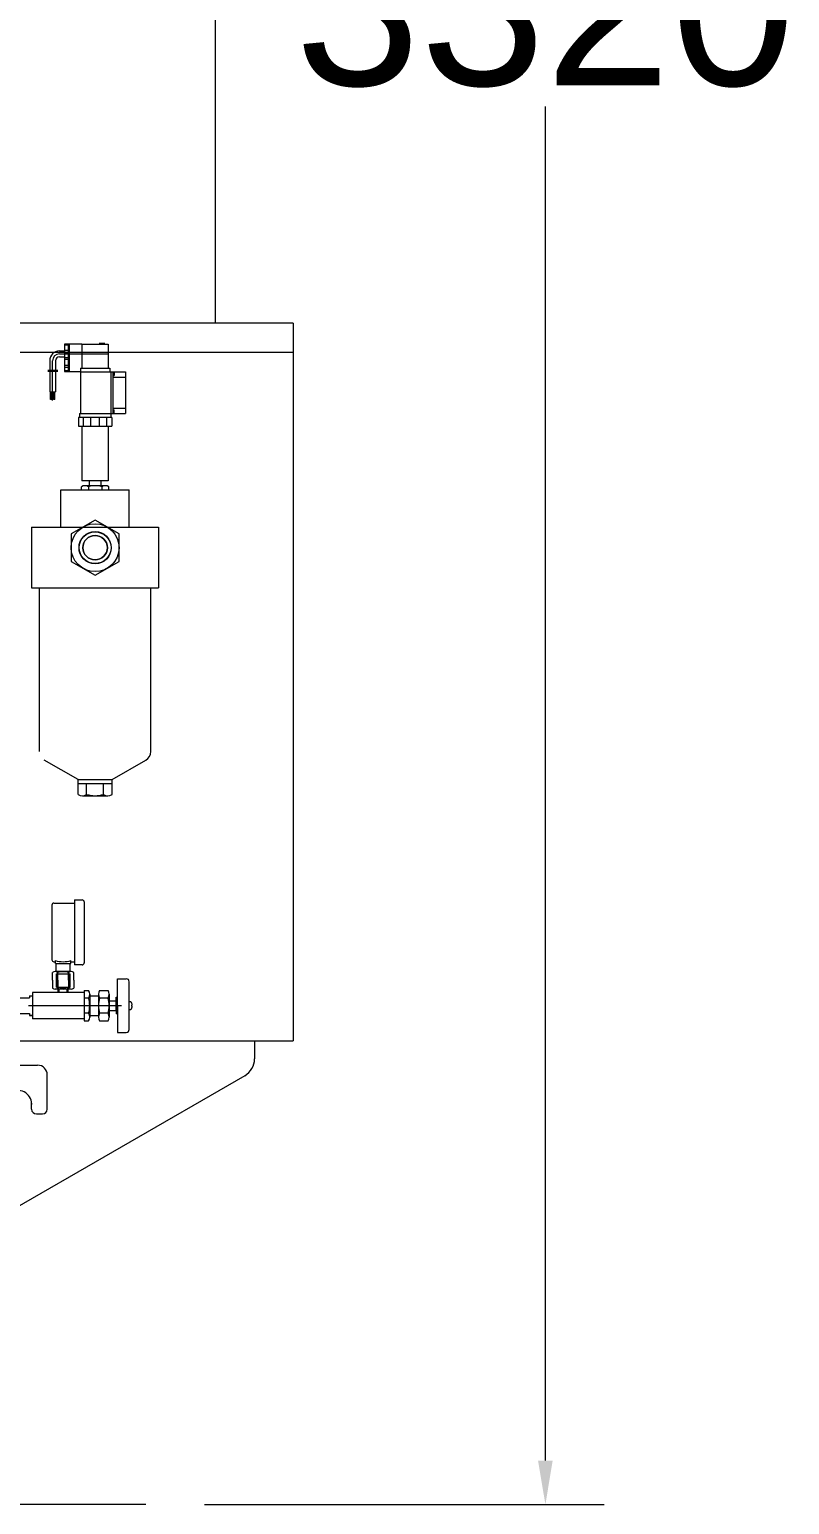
# Model space of a CAD drawing. Header units: millimetres. Extents: x -1 to 671026, y 1 to 511259.
# Drawn here: x 176839 to 196598, y 84718 to 123091 of the extents above; entities that cross this region are included whole.
import ezdxf

# ---------------------------------------------------------------- set-up
doc = ezdxf.new("R2010")
doc.units = ezdxf.units.MM
doc.header["$LTSCALE"] = 25.4
doc.linetypes.add('CENTER', pattern=[50.8, 31.75, -6.35, 6.35, -6.35])
doc.layers.get('Defpoints').update_dxf_attribs({"lineweight": 5})
for name, color, linetype, lineweight in [('CAXA0', 7, 'Continuous', 5), ('CAXA1', 5, 'CENTER', 5), ('CAXAEB0', 7, 'Continuous', 5), ('CAXA中心线层', 5, 'CENTER', 5), ('CAXA细实线层', 7, 'Continuous', 5)]:
    doc.layers.add(name, color=color, linetype=linetype, lineweight=lineweight)
doc.styles.add('Roman', font='arial.ttf')
doc.styles.get("Standard").update_dxf_attribs({"font": 'arial.ttf'})
doc.dimstyles.new('ISO-25', dxfattribs={"dimscale": 30, "dimtxt": 38.1, "dimasz": 38.1, "dimexe": 50.8, "dimexo": 50.8, "dimgap": 15.875, "dimtad": 1, "dimtih": 1, "dimtoh": 1, "dimdec": 1, "dimlfac": 0.03937, "dimdsep": 46, "dimtxsty": 'Standard', "dimcen": 63.5, "dimclrd": 7, "dimclre": 7, "dimclrt": 7, "dimadec": 0, "dimazin": 0, "dimtfac": 1, "dimtdec": 1, "dimtmove": 0, "dimatfit": 3, "dimfxl": 25.4, "dimlwd": 5, "dimlwe": 5, "dimarcsym": 0})

# ---------------------------------------------------------------- blocks, each defined once
blk = doc.blocks.new('*D26')
at = {"color": 7, "linetype": 'Continuous', "lineweight": 5, "transparency": 16777216}
for p, q in [((181111, 169046), (191776, 169046)), ((190252, 167903), (190252, 126319)), ((190252, 85861), (190252, 121084)), ((181386, 84718), (191776, 84718))]:
    blk.add_line(p, q, dxfattribs=at)
at = {"color": 7, "transparency": 16777216}
for points in [[(190061, 167903), (190442, 167903), (190252, 169046)], [(190061, 85861), (190442, 85861), (190252, 84718)]]:
    blk.add_solid(points, dxfattribs=at)
at = {"layer": 'Defpoints', "color": 0, "transparency": 16777216}
for p in [(179587, 169046), (190252, 169046), (179862, 84718)]:
    blk.add_point(p, dxfattribs=at)
at = {"color": 7, "lineweight": 5, "transparency": 16777216, "insert": (190252, 123702), "char_height": 4191, "attachment_point": 5, "style": 'Roman'}
blk.add_mtext('3320', dxfattribs=at)

msp = doc.modelspace()

# ---------------------------------------------------------------- linework, layer by layer
at = {"color": 7, "lineweight": 5}
for p, q in [((181662.6, 140851.98), (181662.6, 115451.98)), ((183694.6, 115451.98), (168448.21, 115451.97)), ((183694.6, 115451.98), (183694.33, 96782.42)), ((178201.83, 114906.02), (177744.27, 114906.02)), ((177744.63, 114906.02), (177744.63, 114398.02)), ((177744.63, 114885.34), (177846.23, 114885.34)), ((177744.63, 114744.7), (177846.23, 114744.7)), ((177846.23, 114906.02), (177846.23, 114398.02)), ((177871.63, 114906.02), (177871.63, 114398.02)), ((178201.83, 114906.02), (178887.63, 114906.02)), ((178201.83, 114906.02), (178201.83, 114283.72)), ((178798.96, 114918.88), (178646.56, 114918.88)), ((178887.63, 114906.02), (178887.63, 114283.72)), ((183694.59, 114690.01), (168454.59, 114690.01)), ((177363.63, 114474.22), (177363.63, 114225.42)), ((177439.83, 113642.88), (177439.83, 114474.22)), ((177516.03, 114474.22), (177516.03, 114225.42)), ((177617.63, 114728.22), (177744.63, 114728.22)), ((177617.63, 114652.02), (178887.63, 114652.02)), ((177617.63, 114575.82), (177744.63, 114575.82)), ((177744.63, 114702.82), (177744.63, 114194.82)), ((177744.63, 114682.14), (177846.23, 114682.14)), ((177744.63, 114559.35), (177846.23, 114559.35)), ((177744.63, 114511.39), (177846.23, 114511.39)), ((177744.63, 114356.15), (177846.23, 114356.15)), ((177846.23, 114702.82), (177846.23, 114194.82)), ((177871.63, 114702.82), (177871.63, 114194.82)), ((177312.81, 114225.42), (177571.5, 114225.42)), ((177312.81, 114200.02), (177571.5, 114200.02)), ((177363.63, 114271.02), (177363.63, 114022.22)), ((177363.63, 114200.02), (177363.63, 113661.7)), ((177439.83, 113439.68), (177439.83, 114271.02)), ((177516.03, 114271.02), (177516.03, 114022.22)), ((177516.03, 114200.02), (177516.03, 113661.7)), ((177744.63, 114308.19), (177846.23, 114308.19)), ((177744.63, 114215.51), (177846.23, 114215.51)), ((177744.63, 114194.82), (178163.73, 114194.82)), ((178163.73, 114283.72), (178925.73, 114283.72)), ((178163.73, 114283.72), (178163.73, 114182.12)), ((178163.73, 114182.12), (178163.73, 113102.62)), ((178163.73, 114182.12), (179332.13, 114182.12)), ((178163.73, 114080.52), (178163.73, 113978.92)), ((178925.73, 114283.72), (178925.73, 114182.12)), ((178951.13, 114182.12), (178951.13, 113102.62)), ((178951.13, 113978.92), (178951.13, 113000.61)), ((179001.93, 114182.12), (179001.93, 113102.62)), ((179001.93, 114177.18), (179040.03, 114177.18)), ((179001.93, 114088.28), (179040.03, 114088.28)), ((179001.93, 114042.42), (179332.13, 114042.42)), ((179040.03, 114177.18), (179040.03, 114088.28)), ((179332.13, 114182.12), (179332.13, 113102.62)), ((177363.63, 113661.7), (177516.03, 113661.7)), ((177382.68, 113462.47), (177382.68, 113661.7)), ((177420.78, 113462.47), (177420.78, 113661.7)), ((177458.88, 113462.47), (177458.88, 113661.7)), ((177496.98, 113462.47), (177496.98, 113661.7)), ((177420.78, 113462.47), (177382.68, 113462.47)), ((177496.98, 113462.47), (177458.88, 113462.47)), ((179001.93, 113242.32), (179332.13, 113242.32)), ((178112.93, 113000.61), (178112.93, 112772.42)), ((178976.53, 113000.61), (178112.93, 113000.61)), ((178138.33, 113102.62), (179332.13, 113102.62)), ((178138.33, 113102.62), (178138.33, 113000.61)), ((178240.36, 112772.42), (178240.36, 113000.61)), ((178432.97, 112772.42), (178432.97, 113000.61)), ((178655.83, 112772.42), (178655.83, 113000.61)), ((178849.1, 112772.42), (178849.1, 113000.61)), ((178951.13, 113102.62), (178951.13, 113000.61)), ((178976.53, 113000.61), (178976.53, 112772.42)), ((179001.93, 113196.46), (179040.03, 113196.46)), ((179001.93, 113107.56), (179040.03, 113107.56)), ((179040.03, 113107.56), (179040.03, 113196.46)), ((178112.93, 112772.42), (178976.53, 112772.42)), ((178201.83, 112772.42), (178201.83, 111350.02)), ((178887.63, 112772.42), (178887.63, 111350.02)), ((178887.86, 111350.02), (178201.83, 111350.02)), ((178392.56, 111350.02), (178392.56, 111223.02)), ((178697.36, 111350.02), (178697.36, 111223.02)), ((177655.7, 111116.56), (179433.7, 111116.56)), ((177655.7, 110143.25), (177655.7, 111116.56)), ((178193, 111116.56), (178193, 111197.07)), ((178808.92, 111223.02), (178280.99, 111223.02)), ((178368.98, 111197.07), (178368.98, 111116.56)), ((178720.93, 111197.07), (178720.93, 111116.56)), ((178896.91, 111116.56), (178896.91, 111197.07)), ((179433.7, 110143.25), (179433.7, 111116.56)), ((176893.59, 110143.25), (180195.8, 110143.25)), ((176893.59, 110143.25), (176893.59, 108568.45)), ((178544.73, 110328.8), (177922.21, 109969.39)), ((179167.24, 109969.39), (178544.73, 110328.8)), ((180195.8, 110143.25), (180195.8, 108568.45)), ((177922.21, 109969.39), (177922.21, 109250.57)), ((179167.24, 109250.57), (179167.24, 109969.39)), ((177922.21, 109250.57), (178544.73, 108891.16)), ((178544.73, 108891.16), (179167.24, 109250.57)), ((176893.8, 108568.45), (180195.8, 108568.45)), ((177096.79, 104305.76), (177096.79, 108568.45)), ((179992.6, 104305.76), (179992.6, 108568.45)), ((178104.86, 103577.22), (177224, 104085.79)), ((178984.74, 103577.22), (179865.6, 104085.79)), ((178104.86, 103190.56), (178104.86, 103577.22)), ((178104.86, 103577.22), (178984.74, 103577.22)), ((178104.86, 103475.62), (178984.74, 103475.62)), ((178290.8, 103475.62), (178798.8, 103475.62)), ((178324.83, 103190.56), (178324.83, 103475.62)), ((178764.77, 103190.56), (178764.77, 103475.62)), ((178984.74, 103190.56), (178984.74, 103577.22)), ((178214.85, 103158.12), (178874.76, 103158.12)), ((173280.59, 96782.96), (179630.59, 96782.96)), ((182690.34, 96782.46), (182690.34, 96313.76)), ((182436.34, 95873.82), (175857.72, 92075.65))]:
    msp.add_line(p, q, dxfattribs=at)
for centre, radius in [((178544.73, 109609.98), 622.63), ((178544.73, 109609.98), 419.1), ((178544.78, 109610.06), 419.1), ((178544.73, 109610.12), 414.02), ((178544.73, 109610.12), 317.5)]:
    msp.add_circle(centre, radius, dxfattribs=at)
for centre, radius, start, end in [((177617.63, 114474.22), 254, 90, 180), ((177617.63, 114474.22), 177.8, 90, 180), ((177617.63, 114474.22), 101.6, 90, 180), ((178280.99, 111060.89), 162.13, 57.132768, 122.867232), ((178544.96, 110613.42), 609.6, 73.221345, 106.778655), ((178808.92, 111060.89), 162.13, 57.132768, 122.867232), ((178544.73, 109610.12), 317.5, 90, 270), ((178544.96, 109610.12), 317.5, 270, 90), ((179738.6, 104305.76), 254, 300, 360), ((178214.85, 103360.79), 202.67, 237.132768, 302.867232), ((178544.8, 103920.12), 762, 253.221345, 286.778655), ((178874.76, 103360.79), 202.67, 237.132768, 302.867232), ((182182.34, 96313.76), 508, 300, 0)]:
    msp.add_arc(centre, radius, start, end, dxfattribs=at)
at = {"layer": 'CAXA0', "color": 7, "lineweight": 5}
for p, q in [((176561.91, 97899.48), (176841.31, 97899.48)), ((176841.31, 97950.28), (176841.31, 97899.48)), ((176841.31, 97950.28), (176914.67, 97950.28)), ((176914.67, 98039.18), (176914.67, 97353.38)), ((176561.91, 97493.08), (176841.31, 97493.08)), ((176841.31, 97493.08), (176841.31, 97442.28)), ((176914.67, 97442.28), (176841.31, 97442.28)), ((176841.31, 97442.28), (176914.67, 97442.28)), ((149658.6, 96782.98), (183694.33, 96782.46)), ((171756.69, 96782.96), (177078.1, 96782.96)), ((175962.84, 96147.96), (177047.89, 96147.96)), ((177301.89, 95004.14), (177301.89, 95893.14)), ((176893.42, 95004.14), (176893.42, 95169.48)), ((177020.42, 94877.14), (177174.89, 94877.14))]:
    msp.add_line(p, q, dxfattribs=at)
at = {"layer": 'CAXA0', "color": 7, "linetype": 'Continuous', "lineweight": 5}
msp.add_line((179861.93, 84717.98), (146335.17, 84717.98), dxfattribs=at)
at = {"layer": 'CAXA0', "color": 7, "lineweight": 5}
for centre, radius, start, end in [((177047.89, 95893.14), 254, 0, 90), ((176539.89, 95131.14), 355.6, 353.811565, 180), ((177020.42, 95004.14), 127, 180, 270), ((177174.89, 95004.14), 127, 270, 360)]:
    msp.add_arc(centre, radius, start, end, dxfattribs=at)
at = {"layer": 'CAXA1', "linetype": 'CENTER', "lineweight": 5, "ltscale": 3}
msp.add_line((165202.37, 97697.6), (179685.88, 97697.6), dxfattribs=at)
at = {"layer": 'CAXAEB0', "color": 7, "lineweight": 5}
for p, q in [((177422.04, 100313.14), (177422.04, 98890.74)), ((177472.84, 100363.94), (178006.24, 100363.94)), ((178006.24, 100446.49), (178209.44, 100446.49)), ((178006.24, 100446.49), (178006.24, 98757.39)), ((178260.24, 100395.69), (178260.24, 98808.19)), ((177472.84, 98839.94), (177510.94, 98839.94)), ((177510.94, 98789.14), (177510.94, 98867.53)), ((177510.94, 98789.14), (177917.34, 98789.14)), ((177529.99, 98777.71), (177529.99, 98789.14)), ((177529.99, 98585.94), (177529.99, 98777.71)), ((177898.29, 98777.71), (177898.29, 98789.14)), ((177898.29, 98585.94), (177898.29, 98777.71)), ((177917.34, 98789.14), (177917.34, 98867.53)), ((177917.34, 98839.94), (178006.24, 98839.94)), ((178209.44, 98757.39), (178006.24, 98757.39)), ((177435.51, 98357.34), (177435.51, 98560.54)), ((177435.51, 98357.34), (177435.51, 98154.14)), ((177923.11, 98585.94), (177505.17, 98585.94)), ((177529.99, 98585.94), (177898.29, 98585.94)), ((177536.34, 98179.54), (177536.34, 98522.44)), ((177536.34, 98522.44), (177891.94, 98522.44)), ((177568.09, 98522.44), (177568.09, 98585.94)), ((177574.83, 98357.34), (177574.83, 98560.54)), ((177574.83, 98357.34), (177574.83, 98154.14)), ((177853.46, 98357.34), (177853.46, 98560.54)), ((177853.46, 98357.34), (177853.46, 98154.14)), ((177860.19, 98522.44), (177860.19, 98585.94)), ((177891.94, 98179.54), (177891.94, 98522.44)), ((177992.77, 98357.34), (177992.77, 98560.54)), ((177992.77, 98357.34), (177992.77, 98154.14)), ((179126.34, 98394.78), (179354.94, 98394.78)), ((179126.34, 97696.28), (179126.34, 98394.78)), ((179431.14, 97073.98), (179431.14, 98318.58)), ((178262.74, 98039.18), (176914.67, 98039.18)), ((177923.11, 98128.74), (177505.17, 98128.74)), ((177536.34, 98179.54), (177891.94, 98179.54)), ((177587.14, 98039.84), (177587.14, 98128.74)), ((177650.64, 98154.14), (177650.64, 98179.54)), ((177650.64, 98154.14), (177777.64, 98154.14)), ((177777.64, 98154.14), (177777.64, 98179.54)), ((177841.14, 98039.84), (177841.14, 98128.74)), ((178262.74, 98092.22), (178374.21, 98092.22)), ((178374.21, 97894.25), (178262.74, 97894.25)), ((178403.41, 97993.24), (178403.41, 97399.32)), ((178403.41, 97950.28), (178631.04, 97950.28)), ((178631.04, 97993.24), (178631.04, 97399.32)), ((178660.24, 98092.22), (178881.24, 98092.22)), ((178881.24, 97894.25), (178660.24, 97894.25)), ((178910.44, 97993.24), (178910.44, 97399.32)), ((179088.24, 97569.28), (179088.24, 97918.95)), ((179088.24, 97918.95), (179126.34, 97918.95)), ((178374.21, 97498.3), (178262.74, 97498.3)), ((178881.24, 97498.3), (178660.24, 97498.3)), ((178910.44, 97823.28), (179088.24, 97823.28)), ((178910.44, 97569.28), (179088.24, 97569.28)), ((179088.24, 97823.28), (179088.24, 97487.15)), ((179126.34, 97487.15), (179088.24, 97487.15)), ((179126.34, 97698.93), (179126.34, 97000.43)), ((179474.73, 97797.88), (179431.14, 97797.88)), ((179431.14, 97594.68), (179474.22, 97594.68)), ((179499.97, 97686.12), (179499.97, 97706.44)), ((179509.88, 97706.44), (179499.97, 97706.44)), ((179509.88, 97686.12), (179499.97, 97686.12)), ((178262.74, 97353.38), (176914.67, 97353.38)), ((178262.74, 97300.33), (178374.21, 97300.33)), ((178403.41, 97442.28), (178631.04, 97442.28)), ((178660.24, 97300.33), (178881.24, 97300.33)), ((179126.34, 97000.43), (179354.94, 97000.43))]:
    msp.add_line(p, q, dxfattribs=at)
for centre, radius, start, end in [((177472.84, 100313.14), 50.8, 90, 180), ((178209.44, 100395.69), 50.8, 0, 90), ((177472.84, 98890.74), 50.8, 180, 270), ((177714.14, 99601.94), 762, 254.53399, 285.46601), ((178209.44, 98808.19), 50.8, 270, 0), ((177505.17, 98477.72), 108.21, 49.932013, 130.067987), ((177714.14, 98191.18), 394.76, 69.334522, 110.665478), ((177923.11, 98477.72), 108.21, 49.932013, 130.067987), ((179354.94, 98318.58), 76.2, 0, 90), ((177505.17, 98236.95), 108.21, 229.932013, 310.067987), ((177714.14, 98523.5), 394.76, 249.334522, 290.665478), ((177923.11, 98236.95), 108.21, 229.932013, 310.067987), ((178221.01, 97993.24), 182.4, 327.132768, 32.867232), ((177717.61, 97696.28), 685.8, 343.221345, 16.778655), ((178813.44, 97993.24), 182.4, 147.132768, 212.867232), ((179316.84, 97696.28), 685.8, 163.221345, 196.778655), ((178728.04, 97993.24), 182.4, 327.132768, 32.867232), ((178224.64, 97696.28), 685.8, 343.221345, 16.778655), ((178221.01, 97399.32), 182.4, 327.132768, 32.867232), ((178813.44, 97399.32), 182.4, 147.132768, 212.867232), ((178728.04, 97399.32), 182.4, 327.132768, 32.867232), ((179347.64, 97696.28), 162.31, 321.247696, 356.416678), ((179347.64, 97696.28), 162.56, 3.583322, 38.752304), ((179354.94, 97076.63), 76.2, 270, 0)]:
    msp.add_arc(centre, radius, start, end, dxfattribs=at)
at = {"layer": 'CAXA中心线层', "color": 0, "lineweight": 5}
msp.add_line((178262.74, 98092.22), (178262.74, 97298.81), dxfattribs=at)
at = {"layer": 'CAXA细实线层', "color": 7, "linetype": 'Continuous', "lineweight": 5}
for p, q in [((177568.09, 98179.54), (177568.09, 98522.44)), ((177860.19, 98179.54), (177860.19, 98522.44))]:
    msp.add_line(p, q, dxfattribs=at)
at = {"layer": 'CAXA细实线层', "color": 7, "lineweight": 5}
for p, q in [((177612.54, 98039.84), (177612.54, 98128.74)), ((177815.74, 98039.84), (177815.74, 98128.74))]:
    msp.add_line(p, q, dxfattribs=at)

# ---------------------------------------------------------------- dimensions: what is measured, and where the dimension line sits
at = {"color": 7, "lineweight": 5}
dim = msp.add_linear_dim(base=(190251.87, 169045.96), p1=(179861.93, 84717.98), p2=(179587.27, 169045.96), angle=90, dimstyle='ISO-25', override={"dimscale": 30, "dimtxt": 139.7, "dimpost": '\\X', "dimtxsty": 'Roman', "dimtmove": 1}, dxfattribs=at)
dim.commit()
dim.dimension.update_dxf_attribs({"geometry": '*D26', "text_midpoint": (190251.87, 123701.84), "dimtype": 160})

doc.saveas('drawing.dxf')
